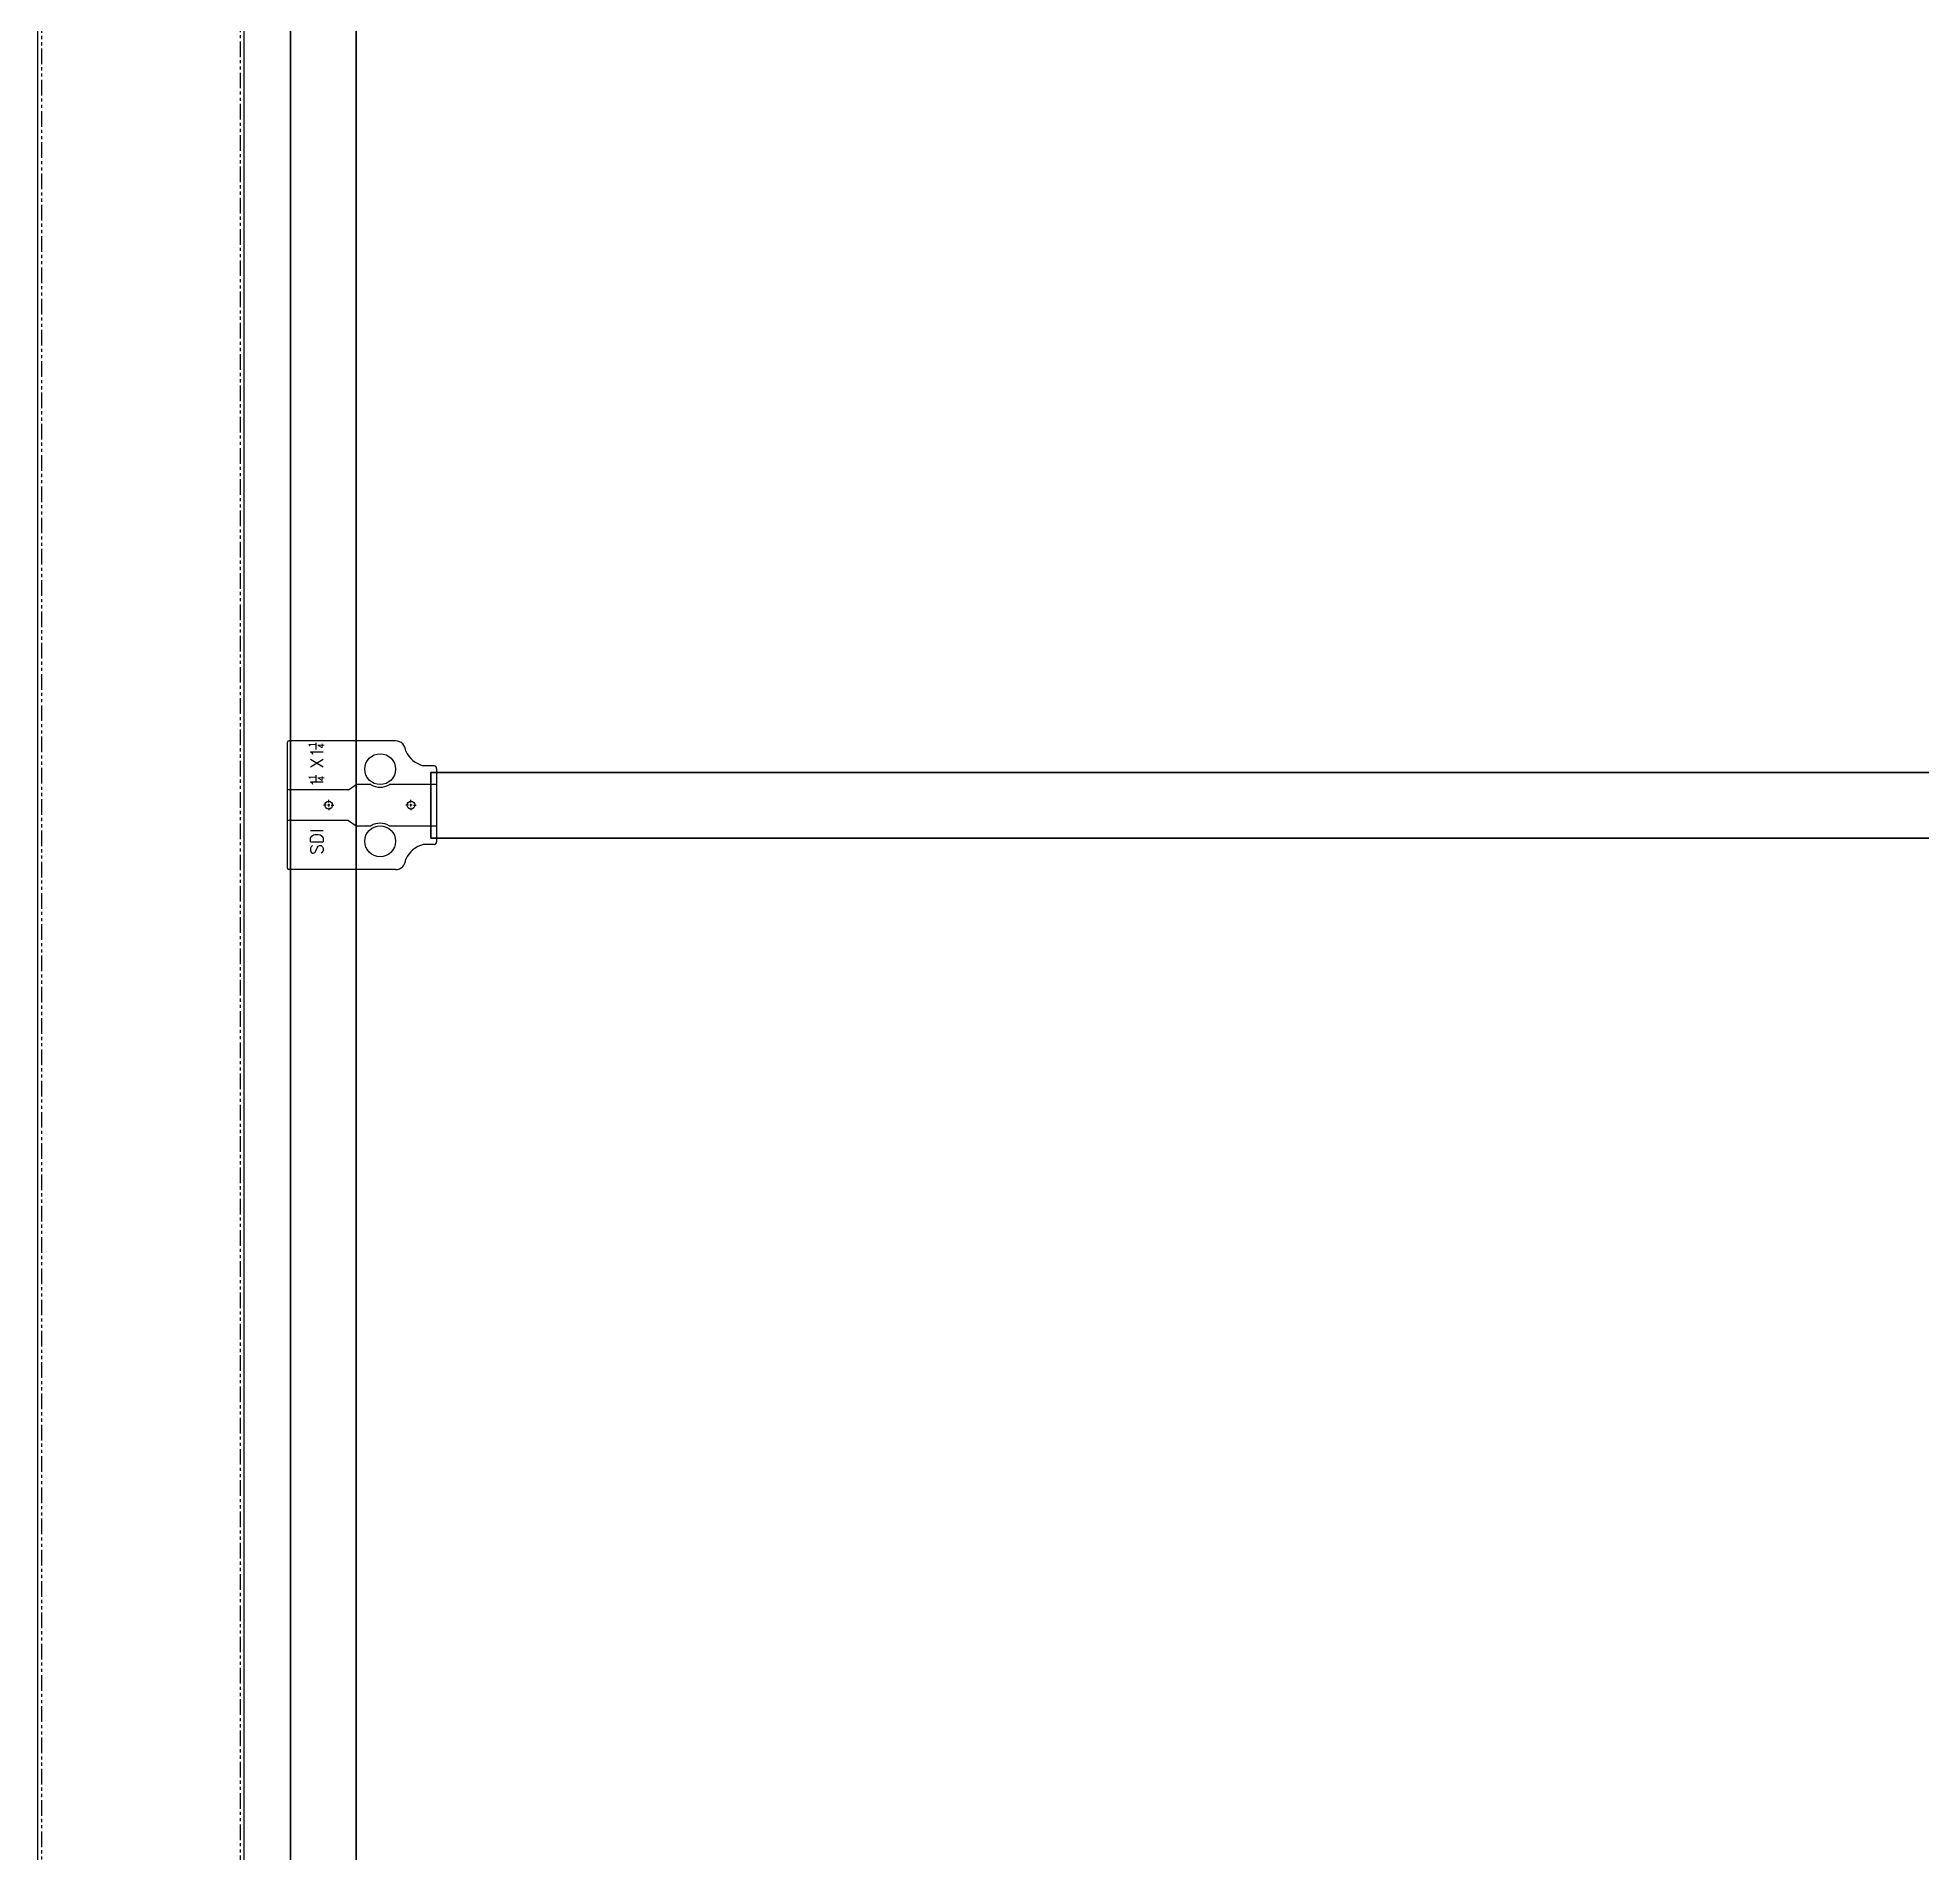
# Model space of a CAD drawing. Header units: millimetres. Extents: x -677815 to 406757, y -145898 to 39000.
# Drawn here: x 399532 to 400736, y -5109 to -3948 of the extents above; entities that cross this region are included whole.
import ezdxf

# ---------------------------------------------------------------- set-up
doc = ezdxf.new("R2010")
doc.units = ezdxf.units.MM
doc.header["$LTSCALE"] = 8
doc.linetypes.add('Xref Conv Trash$0$HIDDEN', pattern=[9.525, 6.35, -3.175])
doc.linetypes.add('Xref Conv Trash$0$PHANTOM', pattern=[2.5, 1.25, -0.25, 0.25, -0.25, 0.25, -0.25])
doc.layers.add('Xref Conv Trash$0$Conv - Trash', color=1, linetype='Continuous', lineweight=25)
doc.layers.add('Xref Conv Trash$0$GOH - Stanchion', color=8, linetype='Continuous', lineweight=50)
doc.layers.add('Xref Conv Trash$0$GOH - Brace Clamps 1 1-4 x 1 1-4', color=8, linetype='Continuous')
doc.styles.add('Xref Conv Trash$0$6', font='simplex', dxfattribs={"height": 6})

# ---------------------------------------------------------------- blocks, each defined once
blk = doc.blocks.new('Xref Conv Trash$0$A$C4CA468A5')
at = {"linetype": 'Xref Conv Trash$0$HIDDEN'}
for p, q in [((-82.3, 0), (-82.4, 0)), ((-82.3, -39.5), (-82.4, -39.5))]:
    blk.add_line(p, q, dxfattribs=at)
for p, q in [((-82.3, -67.2), (-82.3, 1)), ((-81.4, 1.8), (-0.8, 1.8)), ((-51, -37.2), (-51, 1.8)), ((-31.3, -37.2), (-31.3, 1.8)), ((0, -67.2), (0, 1)), ((-41.1, -22.8), (-41.1, -21.2)), ((-41.1, -25.3), (-41.1, -23.7)), ((-26.3, -16.6), (-22, -16.6)), ((-5.5, -16.6), (-1.2, -16.6)), ((-42.8, -24.5), (-44.4, -24.5)), ((-41.9, -24.5), (-40.3, -24.5)), ((-41.1, -26.1), (-41.1, -27.8)), ((-39.5, -24.5), (-37.8, -24.5)), ((-82.3, -42.1), (-54.3, -42.1)), ((-51, -37.2), (-54.3, -42.1)), ((-54.3, -42.1), (-54.3, -51.2)), ((-31.3, -37.2), (-28, -42.1)), ((-28, -51.2), (-28, -42.1)), ((-28, -42.1), (0, -42.1)), ((-28, -42.1), (0, -42.1)), ((-54.3, -63.5), (-54.3, -93.6)), ((-28, -93.6), (-28, -63.5)), ((-42.8, -77.1), (-44.4, -77.1)), ((-41.9, -77.1), (-40.3, -77.1)), ((-41.1, -75.5), (-41.1, -73.8)), ((-41.1, -77.9), (-41.1, -76.3)), ((-41.1, -78.8), (-41.1, -80.4)), ((-39.5, -77.1), (-37.8, -77.1)), ((-66.3, -91.9), (-66.3, -85)), ((-64.6, -93.6), (-17.6, -93.6)), ((-16, -91.9), (-16, -85))]:
    blk.add_line(p, q)
for centre, radius in [((-41.1, -24.5), 2.47), ((-64.2, -57.4), 9.87), ((-18.1, -57.4), 9.87), ((-41.1, -77.1), 2.47)]:
    blk.add_circle(centre, radius)
for centre, radius, start, end in [((-81.4, 1), 0.822, 90, 180), ((-0.8, 1), 0.822, 0, 90), ((-53.5, -51.2), 0.822, 180, 209.9264), ((-53.5, -51.2), 0.822, 180, 209.9264), ((-64.2, -57.4), 11.5, 330.0736, 29.9264), ((-18.1, -57.4), 11.5, 150.0736, 209.9264), ((-28.8, -51.2), 0.822, 330.0736, 0), ((-75.7, -67.2), 6.58, 180, 270), ((-53.5, -63.5), 0.822, 150.0736, 180), ((-53.5, -63.5), 0.822, 150.0736, 180), ((-28.8, -63.5), 0.822, 0, 29.9264), ((-6.6, -67.2), 6.58, 270, 0), ((-82.8, -89.4), 17.1, 14.9318, 65.38), ((0.6, -89.4), 17.1, 114.62, 165.0682), ((-64.6, -91.9), 1.64, 180, 270), ((-17.6, -91.9), 1.64, 270, 0)]:
    blk.add_arc(centre, radius, start, end)
at = {"style": 'Xref Conv Trash$0$6'}
for s, height, p in [('1', 3.99, (-25, -15.9)), ('1', 3.99, (-4.3, -15.9)), ('SDI', 7.98, (-72.8, -20.9)), ('1 X1', 7.98, (-29.9, -20.9)), ('4', 3.99, (-25.8, -21.6)), ('4', 3.99, (-5, -21.6))]:
    blk.add_text(s, height=height, dxfattribs=at).set_placement(p)
blk = doc.blocks.new('*U199')
for p, q in [((5049.9, 1715.7), (36546.9, 7369.9)), ((5073.2, 1585.8), (36570.2, 7240)), ((5073.2, 1585.8), (36570.2, 7240))]:
    blk.add_line(p, q)
at = {"linetype": 'Xref Conv Trash$0$PHANTOM'}
for p, q in [((5065.5, 1716), (36532.1, 7364.7)), ((5072.7, 1588.3), (36569.7, 7242.4))]:
    blk.add_line(p, q, dxfattribs=at)
blk = doc.blocks.new('Xref Conv Trash')
at = {"layer": 'Xref Conv Trash$0$GOH - Stanchion', "linetype": 'Continuous'}
for p, q in [((399693.2, -3072.9), (399693.2, -13759.1)), ((399735.2, -3072.9), (399735.2, -13759.1)), ((401931.6, -4418), (399783, -4418)), ((399783, -4418), (399783, -4460)), ((401931.6, -4460), (399783, -4460))]:
    blk.add_line(p, q, dxfattribs=at)
at = {"layer": 'Xref Conv Trash$0$Conv - Trash', "rotation": 79.82297319294562}
blk.add_blockref('*U199', (400328.1, -40094.1), dxfattribs=at)
at = {"layer": 'Xref Conv Trash$0$GOH - Brace Clamps 1 1-4 x 1 1-4', "lineweight": 25, "rotation": 90.00000000000001}
blk.add_blockref('Xref Conv Trash$0$A$C4CA468A5', (399693.1, -4397.8), dxfattribs=at)

msp = doc.modelspace()

# ---------------------------------------------------------------- block references
msp.add_blockref('Xref Conv Trash', (0, 0))

doc.saveas('drawing.dxf')
